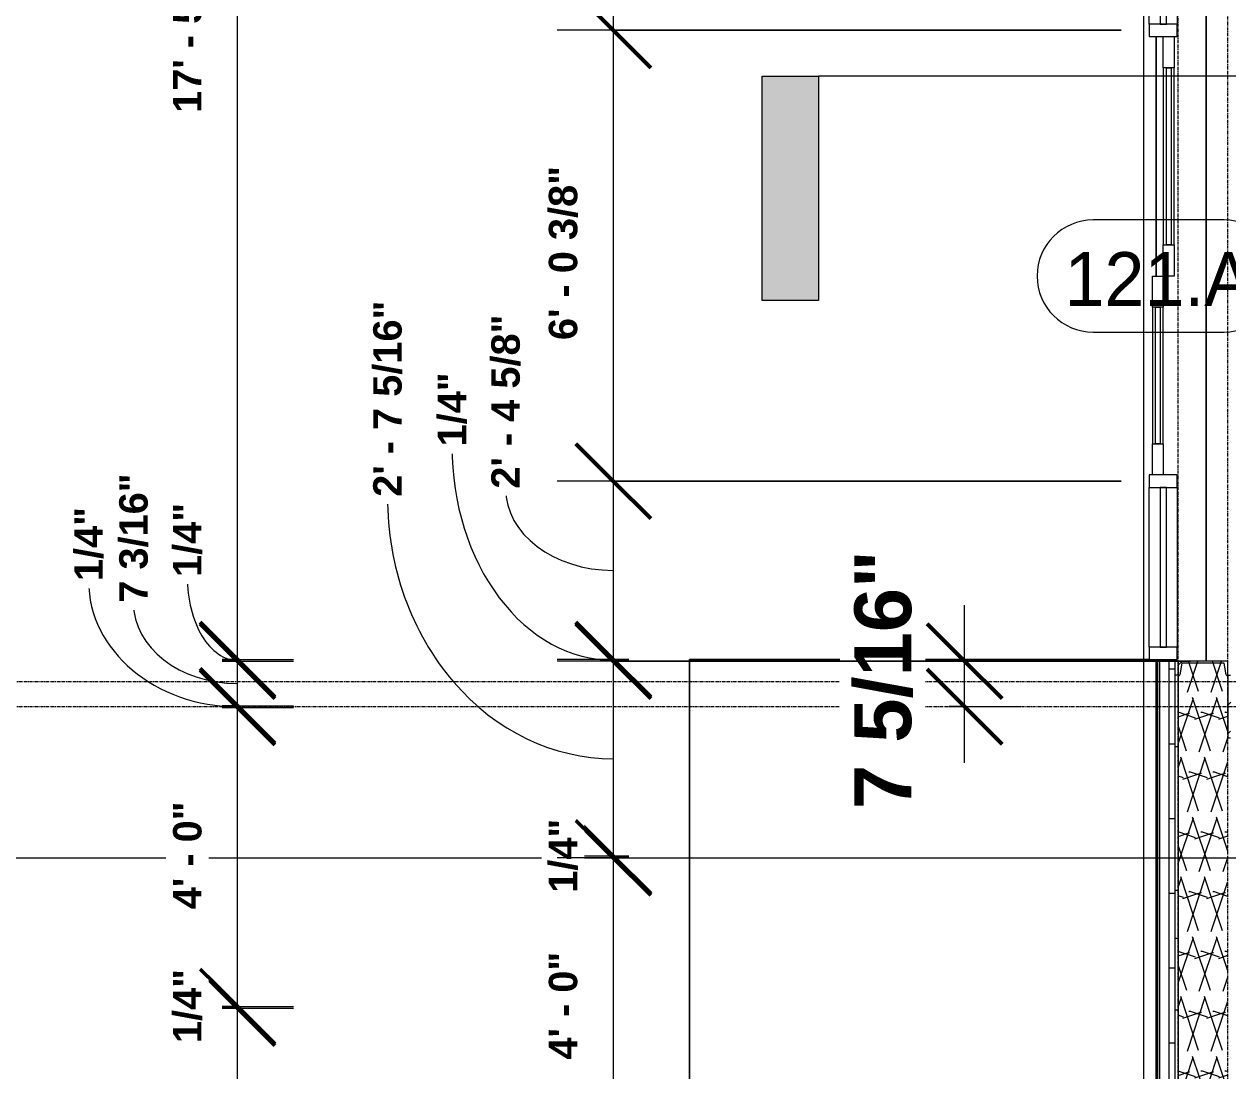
# Model space of a CAD drawing. Header units: inches. Extents: x 21592 to 24810, y -23179 to -20467.
# Drawn here: x 21876.4 to 22069.6, y -22408.5 to -22240.5 of the extents above; entities that cross this region are included whole.
import ezdxf

# ---------------------------------------------------------------- set-up
doc = ezdxf.new("R2010")
doc.units = ezdxf.units.IN
doc.header["$MEASUREMENT"] = 0
doc.linetypes.add('Grid Line 1_2_', pattern=[0.875, 0.5, -0.125, 0.125, -0.125])
for name, color, linetype, lineweight in [('A-ANNO-DIMS', 211, 'Continuous', 9), ('A-ANNO-DIMS-96', 211, 'Continuous', 9), ('A-DOOR', 31, 'Continuous', 20), ('A-DOOR-IDEN', 31, 'Continuous', 9), ('A-FLOR', 192, 'Continuous', 20), ('A-GLAZ-CURT', 52, 'Continuous', 20), ('A-GLAZ-CWMG', 51, 'Continuous', 20), ('A-SITE-SWLK', 140, 'Continuous', 140), ('A-WALL', 113, 'Continuous', 20), ('A-WALL-PATT', 111, 'Continuous', 50), ('C-TOPO', 7, 'Continuous', 20), ('G-ANNO-SYMB', 111, 'Continuous', 9), ('L-SITE-WALL', 31, 'Continuous', 20), ('S-COLS', 52, 'Continuous', 20), ('S-GRID', 1, 'Continuous', 9)]:
    doc.layers.add(name, color=color, linetype=linetype, lineweight=lineweight)
doc.styles.add('Arial_B', font='arialbd.ttf', dxfattribs={"height": 9.132806})
doc.styles.add('Arial_B_1', font='arialbd.ttf', dxfattribs={"height": 4.566403})
doc.styles.add('Century Gothic', font='GOTHIC.TTF', dxfattribs={"height": 8.622671})
doc.dimstyles.new('OD_Dimension_1', dxfattribs={"dimscale": 12, "dimtxt": 9, "dimasz": 1, "dimexe": 0.75, "dimexo": 0.5, "dimgap": 0.5, "dimtad": 1, "dimdec": 4, "dimrnd": 0.0625, "dimzin": 3, "dimdsep": 46, "dimlunit": 4, "dimtxsty": 'Arial_B', "dimblk1": 'OBLIQUE', "dimblk2": 'OBLIQUE', "dimsah": 1, "dimcen": 0.09, "dimdle": 0.75, "dimazin": 0, "dimtfac": 1, "dimtdec": 4, "dimtix": 1, "dimtmove": 0, "dimatfit": 3, "dimfxl": 1, "dimtvp": 1, "dimtfill": 1, "dimfrac": 2, "dimtolj": 1, "dimtzin": 0, "dimlwd": 13, "dimlwe": 13, "dimarcsym": 2})
doc.dimstyles.new('OD_Dimension_2_2', dxfattribs={"dimscale": 12, "dimtxt": 4.5, "dimasz": 1, "dimexe": 0.75, "dimexo": 0.5, "dimgap": 0.375, "dimtad": 1, "dimdec": 4, "dimrnd": 0.0625, "dimzin": 3, "dimdsep": 46, "dimlunit": 4, "dimtxsty": 'Arial_B_1', "dimblk1": 'OBLIQUE', "dimblk2": 'OBLIQUE', "dimsah": 1, "dimcen": 0.09, "dimdle": 0.75, "dimazin": 0, "dimtfac": 1, "dimtdec": 4, "dimtix": 1, "dimtmove": 0, "dimatfit": 3, "dimfxl": 1, "dimtvp": 1, "dimtfill": 1, "dimfrac": 2, "dimtolj": 1, "dimtzin": 0, "dimlwd": 13, "dimlwe": 13, "dimarcsym": 2})
doc.dimstyles.new('OD_Dimension_2_4', dxfattribs={"dimscale": 12, "dimtxt": 4.5, "dimasz": 1, "dimexe": 0.75, "dimexo": 0.5, "dimgap": 0.375, "dimtad": 1, "dimdec": 4, "dimrnd": 0.0625, "dimzin": 3, "dimdsep": 46, "dimlunit": 4, "dimtxsty": 'Arial_B_1', "dimblk1": 'OBLIQUE', "dimblk2": 'OBLIQUE', "dimsah": 1, "dimcen": 0.09, "dimdle": 0.75, "dimazin": 0, "dimtfac": 1, "dimtdec": 4, "dimtix": 1, "dimtmove": 0, "dimatfit": 3, "dimfxl": 1, "dimtvp": 1, "dimtfill": 1, "dimfrac": 2, "dimtolj": 1, "dimtzin": 0, "dimlwd": 13, "dimlwe": 13, "dimarcsym": 2})
doc.dimstyles.new('OD_Dimension_2_5', dxfattribs={"dimscale": 12, "dimtxt": 4.5, "dimasz": 1, "dimexe": 0.75, "dimexo": 0.5, "dimgap": 0.375, "dimtad": 1, "dimdec": 4, "dimrnd": 0.0625, "dimzin": 3, "dimdsep": 46, "dimlunit": 4, "dimtxsty": 'Arial_B_1', "dimblk1": 'OBLIQUE', "dimblk2": 'OBLIQUE', "dimsah": 1, "dimcen": 0.09, "dimdle": 0.75, "dimazin": 0, "dimtfac": 1, "dimtdec": 4, "dimtix": 1, "dimtmove": 1, "dimatfit": 3, "dimfxl": 1, "dimtvp": 1, "dimtfill": 1, "dimfrac": 2, "dimtolj": 1, "dimtzin": 0, "dimlwd": 13, "dimlwe": 13, "dimarcsym": 2})
doc.dimstyles.new('OD_Dimension_2_6', dxfattribs={"dimscale": 12, "dimtxt": 4.5, "dimasz": 1, "dimexe": 0.75, "dimexo": 0.5, "dimgap": 0.375, "dimtad": 1, "dimdec": 4, "dimrnd": 0.0625, "dimzin": 3, "dimdsep": 46, "dimlunit": 4, "dimtxsty": 'Arial_B_1', "dimblk1": 'OBLIQUE', "dimblk2": 'OBLIQUE', "dimsah": 1, "dimcen": 0.09, "dimdle": 0.75, "dimazin": 0, "dimtfac": 1, "dimtdec": 4, "dimtix": 1, "dimtmove": 1, "dimatfit": 3, "dimfxl": 1, "dimtvp": 1, "dimtfill": 1, "dimfrac": 2, "dimtolj": 1, "dimtzin": 0, "dimlwd": 13, "dimlwe": 13, "dimarcsym": 2})
pattern_1 = [(45, (0, 0), (-9.503515, 9.503515), []), (45, (0, 14.4), (-9.503515, 9.503515), [])]

# ---------------------------------------------------------------- blocks, each defined once
blk = doc.blocks.new('Struct_Xcel_Sports Complex_rvt-1-Enlarged First Floor Plan _West_')
at = {"layer": 'A-FLOR', "color": 43, "lineweight": 13}
blk.add_line((22066.14, -22342.74), (22066.14, -22132.8), dxfattribs=at)
at = {"layer": 'L-SITE-WALL', "color": 43, "lineweight": 13}
for p, q in [((22066.14, -22132.8), (22066.14, -22342.74)), ((22058.14, -22280.93), (22058.14, -22242.49)), ((22058.14, -22543.18), (22058.14, -22342.49))]:
    blk.add_line(p, q, dxfattribs=at)
blk = doc.blocks.new('Rectangular Mullion - Exterior 2_ x 4_5_-1142387-Enlarged First Floor Plan _West_')
at = {"layer": 'A-GLAZ-CWMG', "color": 7}
for p, q in [((-2, 1.5), (0, 1.5)), ((-2, -3), (-2, 1.5)), ((0, 1.5), (0, -3)), ((0, -3), (-2, -3))]:
    blk.add_line(p, q, dxfattribs=at)
blk = doc.blocks.new('System Panel - INSULATED LOW-E GLAZING _SEE ELEVATIONS FOR U-FACTOR_ SHGC_ _ LT_-827454-Enlarged First Floor Plan _West_')
at = {"layer": 'A-GLAZ-CURT', "color": 7}
for p, q in [((17.09375, 1.25), (-17.09375, 1.25)), ((-17.09375, 1.25), (-17.09375, 0.25)), ((-17.09375, 0.25), (17.09375, 0.25)), ((17.09375, 0.25), (17.09375, 1.25))]:
    blk.add_line(p, q, dxfattribs=at)
at = {"layer": 'A-GLAZ-CURT', "color": 10, "lineweight": 13}
for p, q in [((-17.09375, 0.25), (-17.09375, 1.25)), ((17.09375, 1.25), (-17.09375, 1.25)), ((-17.09375, 0.25), (17.09375, 0.25)), ((17.09375, 1.25), (17.09375, 0.25))]:
    blk.add_line(p, q, dxfattribs=at)
blk = doc.blocks.new('Rectangular Mullion - Exterior 2_ x 4_5_-1135330-Enlarged First Floor Plan _West_')
at = {"layer": 'A-GLAZ-CWMG', "color": 43, "lineweight": 13}
for p, q in [((22057.02, -22686.8), (22057.02, -22652.62)), ((22061.52, -22686.8), (22061.52, -22652.62))]:
    blk.add_line(p, q, dxfattribs=at)
blk = doc.blocks.new('Sliding Door - one-1832053-Enlarged First Floor Plan _West_')
at = {"layer": 'A-DOOR', "color": 7}
for p, q in [((-35.19, 2.5), (-30.19, 2.5)), ((-30.19, 2.5), (-30.19, 0.75)), ((-30.19, 1.25), (-30.19, 2)), ((-30.19, 2), (-1.75, 2)), ((-1.75, 2.5), (3.25, 2.5)), ((-1.75, 0.75), (-1.75, 2.5)), ((-1.75, 2), (-1.75, 1.25)), ((3.25, 2.5), (3.25, 0.75)), ((-30.19, 0.75), (-35.19, 0.75)), ((-1.75, 1.25), (-30.19, 1.25)), ((3.25, 0.75), (-1.75, 0.75)), ((3.25, -1), (3.25, 0.75)), ((3.25, 0.75), (8.25, 0.75)), ((8.25, 0.75), (8.25, -1)), ((8.25, -0.5), (8.25, 0.25)), ((8.25, 0.25), (30.19, 0.25)), ((30.19, -1), (30.19, 0.75)), ((30.19, 0.75), (35.19, 0.75)), ((30.19, 0.25), (30.19, -0.5)), ((8.25, -1), (3.25, -1)), ((30.19, -0.5), (8.25, -0.5)), ((35.19, -1), (30.19, -1))]:
    blk.add_line(p, q, dxfattribs=at)
at = {"layer": 'A-DOOR', "color": 43, "lineweight": 13}
for p, q in [((-1.75, 2.5), (-30.19, 2.5)), ((-30.19, 0.75), (-1.75, 0.75)), ((30.19, 0.75), (8.25, 0.75)), ((8.25, -1), (30.19, -1))]:
    blk.add_line(p, q, dxfattribs=at)
blk = doc.blocks.new('System Panel - INSULATED LOW-E GLAZING _SEE ELEVATIONS FOR U-FACTOR_ SHGC_ _ LT_-1832056-Enlarged First Floor Plan _West_')
at = {"layer": 'A-GLAZ-CURT', "color": 7}
for p, q in [((12.81, 1.25), (-12.81, 1.25)), ((-12.81, 1.25), (-12.81, 0.25)), ((-12.81, 0.25), (12.81, 0.25)), ((12.81, 0.25), (12.81, 1.25))]:
    blk.add_line(p, q, dxfattribs=at)
at = {"layer": 'A-GLAZ-CURT', "color": 10, "lineweight": 13}
for p, q in [((-12.81, 0.25), (-12.81, 1.25)), ((12.81, 1.25), (-12.81, 1.25)), ((-12.81, 0.25), (12.81, 0.25)), ((12.81, 1.25), (12.81, 0.25))]:
    blk.add_line(p, q, dxfattribs=at)
blk = doc.blocks.new('Rectangular Mullion - Exterior 2_ x 4_5_-1142343-Enlarged First Floor Plan _West_')
at = {"layer": 'A-GLAZ-CWMG', "color": 7}
for p, q in [((-1, 1.5), (1, 1.5)), ((-1, -3), (-1, 1.5)), ((1, 1.5), (1, -3)), ((1, -3), (-1, -3))]:
    blk.add_line(p, q, dxfattribs=at)
blk = doc.blocks.new('Rectangular Mullion - Exterior 2_ x 4_5_-1832051-Enlarged First Floor Plan _West_')
at = {"layer": 'A-GLAZ-CWMG', "color": 43, "lineweight": 13}
for p, q in [((22057.02, -22340.49), (22057.02, -22314.87)), ((22061.52, -22340.49), (22061.52, -22314.87))]:
    blk.add_line(p, q, dxfattribs=at)
blk = doc.blocks.new('Section - 3_32_ x 3_8_-18514-Enlarged First Floor Plan _West_')
at = {"layer": 'G-ANNO-SYMB'}
blk.add_hatch(color=256, dxfattribs=at).paths.add_polyline_path([(0, 0.375), (0, 0), (-0.09375, 0), (-0.09375, 0.375)], flags=0)
for p, q in [((0, 0.375), (-0.09375, 0.375)), ((-0.09375, 0.375), (-0.09375, 0)), ((0, 0), (0, 0.375)), ((-0.09375, 0), (0, 0))]:
    blk.add_line(p, q, dxfattribs=at)
blk = doc.blocks.new('Door Tag - Door Tag-4658-Enlarged First Floor Plan _West_')
at = {"layer": 'A-DOOR-IDEN', "color": 153}
for p, q in [((0.109375, 0.09375), (-0.109375, 0.09375)), ((-0.109375, -0.09375), (0.109375, -0.09375))]:
    blk.add_line(p, q, dxfattribs=at)
for centre, start, end in [((-0.109375, 0), 90, 270), ((0.109375, 0), 270, 90)]:
    blk.add_arc(centre, 0.09375, start, end, dxfattribs=at)
blk = doc.blocks.new('DIMBLOCK59-Enlarged First Floor Plan _West_')
at = {"layer": 'A-ANNO-DIMS-96', "lineweight": 13}
for p, q in [((22027.38, -22359.05), (22027.38, -22333.74)), ((22055.64, -22342.74), (22018.38, -22342.74)), ((22027.38, -22342.74), (22055.64, -22342.74)), ((22024.89, -22350.05), (22036.38, -22350.05)), ((22027.38, -22350.05), (22024.89, -22350.05))]:
    blk.add_line(p, q, dxfattribs=at)
at = {"layer": 'A-ANNO-DIMS-96', "lineweight": 50}
for p, q in [((22027.38, -22342.74), (22021.38, -22336.74)), ((22027.38, -22342.74), (22033.38, -22348.74)), ((22027.38, -22350.05), (22021.38, -22344.05)), ((22027.38, -22350.05), (22033.38, -22356.05))]:
    blk.add_line(p, q, dxfattribs=at)
at = {"layer": 'A-ANNO-DIMS-96', "color": 0, "lineweight": 13, "insert": (22009.67, -22366.47), "char_height": 9.133, "width": 48.1714, "attachment_point": 1, "rotation": 90, "line_spacing_factor": 0.938532, "style": 'Arial_B', "bg_fill": 3, "box_fill_scale": 1.25, "bg_fill_color": 0, "bg_fill_transparency": 0}
blk.add_mtext('7 5/16"', dxfattribs=at)
blk = doc.blocks.new('_Oblique')
at = {"color": 0, "linetype": 'ByBlock', "lineweight": -2}
blk.add_line((-0.5, -0.5), (0.5, 0.5), dxfattribs=at)
blk = doc.blocks.new('DIMBLOCK179-Enlarged First Floor Plan _West_')
at = {"layer": 'A-ANNO-DIMS-96', "lineweight": 50}
for p, q in [((21970.98, -22205.3), (21964.98, -22199.3)), ((21970.98, -22205.3), (21976.98, -22211.3)), ((21970.98, -22241.49), (21964.98, -22235.49)), ((21970.98, -22241.49), (21976.98, -22247.49))]:
    blk.add_line(p, q, dxfattribs=at)
at = {"layer": 'A-ANNO-DIMS-96', "lineweight": 13}
for p, q in [((22052.52, -22205.3), (21961.98, -22205.3)), ((21970.98, -22205.3), (21970.98, -22241.49)), ((21970.98, -22205.3), (22052.52, -22205.3)), ((22052.52, -22241.49), (21961.98, -22241.49)), ((21970.98, -22241.49), (22052.52, -22241.49))]:
    blk.add_line(p, q, dxfattribs=at)
at = {"layer": 'A-ANNO-DIMS-96', "color": 0, "lineweight": 13, "insert": (21960.63, -22238.65), "char_height": 4.5664, "width": 36.6, "attachment_point": 1, "rotation": 90, "line_spacing_factor": 0.938532, "style": 'Arial_B_1', "bg_fill": 3, "box_fill_scale": 1.25, "bg_fill_color": 0, "bg_fill_transparency": 0}
blk.add_mtext('3\' - 0 3/16"', dxfattribs=at)
blk = doc.blocks.new('DIMBLOCK180-Enlarged First Floor Plan _West_')
at = {"layer": 'A-ANNO-DIMS-96', "lineweight": 50}
for p, q in [((21970.98, -22241.49), (21964.98, -22235.49)), ((21970.98, -22241.49), (21976.98, -22247.49)), ((21970.98, -22313.87), (21964.98, -22307.87)), ((21970.98, -22313.87), (21976.98, -22319.87))]:
    blk.add_line(p, q, dxfattribs=at)
at = {"layer": 'A-ANNO-DIMS-96', "lineweight": 13}
for p, q in [((22052.52, -22241.49), (21961.98, -22241.49)), ((21970.98, -22241.49), (21970.98, -22313.87)), ((21970.98, -22241.49), (22052.52, -22241.49)), ((22052.52, -22313.87), (21961.98, -22313.87)), ((21970.98, -22313.87), (22052.52, -22313.87))]:
    blk.add_line(p, q, dxfattribs=at)
at = {"layer": 'A-ANNO-DIMS-96', "color": 0, "lineweight": 13, "insert": (21960.63, -22291.21), "char_height": 4.5664, "width": 32.4857, "attachment_point": 1, "rotation": 90, "line_spacing_factor": 0.938532, "style": 'Arial_B_1', "bg_fill": 3, "box_fill_scale": 1.25, "bg_fill_color": 0, "bg_fill_transparency": 0}
blk.add_mtext('6\' - 0 3/8"', dxfattribs=at)
blk = doc.blocks.new('DIMBLOCK181-Enlarged First Floor Plan _West_')
at = {"layer": 'A-ANNO-DIMS-96', "lineweight": 50}
for p, q in [((21970.98, -22313.87), (21964.98, -22307.87)), ((21970.98, -22313.87), (21976.98, -22319.87)), ((21970.98, -22342.49), (21964.98, -22336.49)), ((21970.98, -22342.49), (21976.98, -22348.49))]:
    blk.add_line(p, q, dxfattribs=at)
at = {"layer": 'A-ANNO-DIMS-96', "lineweight": 13}
for p, q in [((22052.52, -22313.87), (21961.98, -22313.87)), ((21970.98, -22313.87), (21970.98, -22342.49)), ((21970.98, -22313.87), (22052.52, -22313.87)), ((21973.46, -22342.49), (21961.98, -22342.49)), ((21970.98, -22342.49), (21973.46, -22342.49))]:
    blk.add_line(p, q, dxfattribs=at)
blk.add_ellipse((21970.98, -22315.06), major_axis=(-17.3, 0), ratio=0.75809, start_param=0, end_param=1.570796, dxfattribs=at)
at = {"layer": 'A-ANNO-DIMS-96', "color": 0, "lineweight": 13, "insert": (21951.4, -22315.06), "char_height": 4.5664, "width": 32.4857, "attachment_point": 1, "rotation": 90, "line_spacing_factor": 0.938532, "style": 'Arial_B_1', "bg_fill": 3, "box_fill_scale": 1.25, "bg_fill_color": 0, "bg_fill_transparency": 0}
blk.add_mtext('2\' - 4 5/8"', dxfattribs=at)
blk = doc.blocks.new('DIMBLOCK182-Enlarged First Floor Plan _West_')
at = {"layer": 'A-ANNO-DIMS-96', "lineweight": 50}
for p, q in [((21970.98, -22342.49), (21964.98, -22336.49)), ((21970.98, -22342.74), (21964.98, -22336.74)), ((21970.98, -22342.49), (21976.98, -22348.49)), ((21970.98, -22342.74), (21976.98, -22348.74))]:
    blk.add_line(p, q, dxfattribs=at)
at = {"layer": 'A-ANNO-DIMS-96', "lineweight": 13}
for p, q in [((21973.46, -22342.49), (21961.98, -22342.49)), ((22063.64, -22342.74), (21961.98, -22342.74)), ((21970.98, -22342.49), (21970.98, -22342.74)), ((21970.98, -22342.49), (21973.46, -22342.49)), ((21970.98, -22342.74), (22063.64, -22342.74))]:
    blk.add_line(p, q, dxfattribs=at)
blk.add_ellipse((21970.98, -22308.29), major_axis=(0, 34.32), ratio=0.754624, start_param=1.570796, end_param=3.141593, dxfattribs=at)
at = {"layer": 'A-ANNO-DIMS-96', "color": 0, "lineweight": 13, "insert": (21942.8, -22308.29), "char_height": 4.566, "width": 13.8, "attachment_point": 1, "rotation": 90, "line_spacing_factor": 0.938532, "style": 'Arial_B_1', "bg_fill": 3, "box_fill_scale": 1.25, "bg_fill_color": 0, "bg_fill_transparency": 0}
blk.add_mtext('1/4"', dxfattribs=at)
blk = doc.blocks.new('DIMBLOCK183-Enlarged First Floor Plan _West_')
at = {"layer": 'A-ANNO-DIMS-96', "lineweight": 50}
for p, q in [((21970.98, -22342.74), (21964.98, -22336.74)), ((21970.98, -22342.74), (21976.98, -22348.74)), ((21970.98, -22374.05), (21964.98, -22368.05)), ((21970.98, -22374.05), (21976.98, -22380.05))]:
    blk.add_line(p, q, dxfattribs=at)
at = {"layer": 'A-ANNO-DIMS-96', "lineweight": 13}
for p, q in [((22063.64, -22342.74), (21961.98, -22342.74)), ((21970.98, -22342.74), (21970.98, -22374.05)), ((21970.98, -22342.74), (22063.64, -22342.74)), ((21973.46, -22374.05), (21961.98, -22374.05)), ((21970.98, -22374.05), (21973.46, -22374.05))]:
    blk.add_line(p, q, dxfattribs=at)
blk.add_ellipse((21970.98, -22316.37), major_axis=(0, 42.03), ratio=0.86271, start_param=1.570796, end_param=3.141593, dxfattribs=at)
at = {"layer": 'A-ANNO-DIMS-96', "color": 0, "lineweight": 13, "insert": (21932.44, -22316.37), "char_height": 4.5664, "width": 36.6, "attachment_point": 1, "rotation": 90, "line_spacing_factor": 0.938532, "style": 'Arial_B_1', "bg_fill": 3, "box_fill_scale": 1.25, "bg_fill_color": 0, "bg_fill_transparency": 0}
blk.add_mtext('2\' - 7 5/16"', dxfattribs=at)
blk = doc.blocks.new('DIMBLOCK184-Enlarged First Floor Plan _West_')
at = {"layer": 'A-ANNO-DIMS-96', "lineweight": 50}
for p, q in [((21970.98, -22374.05), (21964.98, -22368.05)), ((21970.98, -22374.3), (21964.98, -22368.3)), ((21970.98, -22374.05), (21976.98, -22380.05)), ((21970.98, -22374.3), (21976.98, -22380.3))]:
    blk.add_line(p, q, dxfattribs=at)
at = {"layer": 'A-ANNO-DIMS-96', "lineweight": 13}
for p, q in [((21973.46, -22374.05), (21961.98, -22374.05)), ((21973.46, -22374.3), (21961.98, -22374.3)), ((21970.98, -22374.05), (21970.98, -22374.3)), ((21970.98, -22374.05), (21973.46, -22374.05)), ((21970.98, -22374.3), (21973.46, -22374.3))]:
    blk.add_line(p, q, dxfattribs=at)
at = {"layer": 'A-ANNO-DIMS-96', "color": 0, "lineweight": 13, "insert": (21960.63, -22379.93), "char_height": 4.566, "width": 13.8, "attachment_point": 1, "rotation": 90, "line_spacing_factor": 0.938532, "style": 'Arial_B_1', "bg_fill": 3, "box_fill_scale": 1.25, "bg_fill_color": 0, "bg_fill_transparency": 0}
blk.add_mtext('1/4"', dxfattribs=at)
blk = doc.blocks.new('DIMBLOCK185-Enlarged First Floor Plan _West_')
at = {"layer": 'A-ANNO-DIMS-96', "lineweight": 50}
for p, q in [((21970.98, -22374.3), (21964.98, -22368.3)), ((21970.98, -22374.3), (21976.98, -22380.3)), ((21970.98, -22422.3), (21964.98, -22416.3)), ((21970.98, -22422.3), (21976.98, -22428.3))]:
    blk.add_line(p, q, dxfattribs=at)
at = {"layer": 'A-ANNO-DIMS-96', "lineweight": 13}
for p, q in [((21973.46, -22374.3), (21961.98, -22374.3)), ((21970.98, -22374.3), (21970.98, -22422.3)), ((21970.98, -22374.3), (21973.46, -22374.3)), ((21973.46, -22422.3), (21961.98, -22422.3)), ((21970.98, -22422.3), (21973.46, -22422.3))]:
    blk.add_line(p, q, dxfattribs=at)
at = {"layer": 'A-ANNO-DIMS-96', "color": 0, "lineweight": 13, "insert": (21960.63, -22406.7), "char_height": 4.566, "width": 20.1429, "attachment_point": 1, "rotation": 90, "line_spacing_factor": 0.938532, "style": 'Arial_B_1', "bg_fill": 3, "box_fill_scale": 1.25, "bg_fill_color": 0, "bg_fill_transparency": 0}
blk.add_mtext('4\' - 0"', dxfattribs=at)
blk = doc.blocks.new('DIMBLOCK265-Enlarged First Floor Plan _West_')
at = {"layer": 'A-ANNO-DIMS-96', "lineweight": 50}
for p, q in [((21910.66, -22398.43), (21904.66, -22392.43)), ((21910.66, -22398.43), (21916.66, -22404.43)), ((21910.66, -22446.43), (21904.66, -22440.43)), ((21910.66, -22446.43), (21916.66, -22452.43))]:
    blk.add_line(p, q, dxfattribs=at)
at = {"layer": 'A-ANNO-DIMS-96', "lineweight": 13}
for p, q in [((21908.17, -22398.43), (21919.66, -22398.43)), ((21910.66, -22398.43), (21908.17, -22398.43)), ((21910.66, -22446.43), (21910.66, -22398.43)), ((21908.17, -22446.43), (21919.66, -22446.43)), ((21910.66, -22446.43), (21908.17, -22446.43))]:
    blk.add_line(p, q, dxfattribs=at)
at = {"layer": 'A-ANNO-DIMS-96', "color": 0, "lineweight": 13, "insert": (21900.31, -22430.82), "char_height": 4.566, "width": 20.1429, "attachment_point": 1, "rotation": 90, "line_spacing_factor": 0.938532, "style": 'Arial_B_1', "bg_fill": 3, "box_fill_scale": 1.25, "bg_fill_color": 0, "bg_fill_transparency": 0}
blk.add_mtext('4\' - 0"', dxfattribs=at)
blk = doc.blocks.new('DIMBLOCK266-Enlarged First Floor Plan _West_')
at = {"layer": 'A-ANNO-DIMS-96', "lineweight": 50}
for p, q in [((21910.66, -22398.18), (21904.66, -22392.18)), ((21910.66, -22398.43), (21904.66, -22392.43)), ((21910.66, -22398.18), (21916.66, -22404.18)), ((21910.66, -22398.43), (21916.66, -22404.43))]:
    blk.add_line(p, q, dxfattribs=at)
at = {"layer": 'A-ANNO-DIMS-96', "lineweight": 13}
for p, q in [((21908.17, -22398.18), (21919.66, -22398.18)), ((21910.66, -22398.18), (21908.17, -22398.18)), ((21908.17, -22398.43), (21919.66, -22398.43)), ((21910.66, -22398.43), (21908.17, -22398.43)), ((21910.66, -22398.43), (21910.66, -22398.18))]:
    blk.add_line(p, q, dxfattribs=at)
at = {"layer": 'A-ANNO-DIMS-96', "color": 0, "lineweight": 13, "insert": (21900.31, -22404.05), "char_height": 4.566, "width": 13.8, "attachment_point": 1, "rotation": 90, "line_spacing_factor": 0.938532, "style": 'Arial_B_1', "bg_fill": 3, "box_fill_scale": 1.25, "bg_fill_color": 0, "bg_fill_transparency": 0}
blk.add_mtext('1/4"', dxfattribs=at)
blk = doc.blocks.new('DIMBLOCK267-Enlarged First Floor Plan _West_')
at = {"layer": 'A-ANNO-DIMS-96', "lineweight": 50}
for p, q in [((21910.66, -22350.18), (21904.66, -22344.18)), ((21910.66, -22350.18), (21916.66, -22356.18)), ((21910.66, -22398.18), (21904.66, -22392.18)), ((21910.66, -22398.18), (21916.66, -22404.18))]:
    blk.add_line(p, q, dxfattribs=at)
at = {"layer": 'A-ANNO-DIMS-96', "lineweight": 13}
for p, q in [((21908.17, -22350.18), (21919.66, -22350.18)), ((21910.66, -22350.18), (21908.17, -22350.18)), ((21910.66, -22398.18), (21910.66, -22350.18)), ((21908.17, -22398.18), (21919.66, -22398.18)), ((21910.66, -22398.18), (21908.17, -22398.18))]:
    blk.add_line(p, q, dxfattribs=at)
at = {"layer": 'A-ANNO-DIMS-96', "color": 0, "lineweight": 13, "insert": (21900.31, -22382.57), "char_height": 4.566, "width": 20.1429, "attachment_point": 1, "rotation": 90, "line_spacing_factor": 0.938532, "style": 'Arial_B_1', "bg_fill": 3, "box_fill_scale": 1.25, "bg_fill_color": 0, "bg_fill_transparency": 0}
blk.add_mtext('4\' - 0"', dxfattribs=at)
blk = doc.blocks.new('DIMBLOCK268-Enlarged First Floor Plan _West_')
at = {"layer": 'A-ANNO-DIMS-96', "lineweight": 50}
for p, q in [((21910.66, -22349.93), (21904.66, -22343.93)), ((21910.66, -22350.18), (21904.66, -22344.18)), ((21910.66, -22349.93), (21916.66, -22355.93)), ((21910.66, -22350.18), (21916.66, -22356.18))]:
    blk.add_line(p, q, dxfattribs=at)
at = {"layer": 'A-ANNO-DIMS-96', "lineweight": 13}
for p, q in [((21908.17, -22349.93), (21919.66, -22349.93)), ((21910.66, -22349.93), (21908.17, -22349.93)), ((21908.17, -22350.18), (21919.66, -22350.18)), ((21910.66, -22350.18), (21908.17, -22350.18)), ((21910.66, -22350.18), (21910.66, -22349.93))]:
    blk.add_line(p, q, dxfattribs=at)
blk.add_ellipse((21910.66, -22329.9), major_axis=(23.91, 0), ratio=0.842779, start_param=3.141593, end_param=4.712389, dxfattribs=at)
at = {"layer": 'A-ANNO-DIMS-96', "color": 0, "lineweight": 13, "insert": (21884.47, -22329.9), "char_height": 4.566, "width": 13.8, "attachment_point": 1, "rotation": 90, "line_spacing_factor": 0.938532, "style": 'Arial_B_1', "bg_fill": 3, "box_fill_scale": 1.25, "bg_fill_color": 0, "bg_fill_transparency": 0}
blk.add_mtext('1/4"', dxfattribs=at)
blk = doc.blocks.new('DIMBLOCK269-Enlarged First Floor Plan _West_')
at = {"layer": 'A-ANNO-DIMS-96', "lineweight": 50}
for p, q in [((21910.66, -22342.74), (21904.66, -22336.74)), ((21910.66, -22342.74), (21916.66, -22348.74)), ((21910.66, -22349.93), (21904.66, -22343.93)), ((21910.66, -22349.93), (21916.66, -22355.93))]:
    blk.add_line(p, q, dxfattribs=at)
at = {"layer": 'A-ANNO-DIMS-96', "lineweight": 13}
for p, q in [((21908.17, -22342.74), (21919.66, -22342.74)), ((21910.66, -22342.74), (21908.17, -22342.74)), ((21910.66, -22349.93), (21910.66, -22342.74)), ((21908.17, -22349.93), (21919.66, -22349.93)), ((21910.66, -22349.93), (21908.17, -22349.93))]:
    blk.add_line(p, q, dxfattribs=at)
blk.add_ellipse((21910.66, -22333.37), major_axis=(16.71, 0), ratio=0.775781, start_param=3.141593, end_param=4.712389, dxfattribs=at)
at = {"layer": 'A-ANNO-DIMS-96', "color": 0, "lineweight": 13, "insert": (21891.67, -22333.37), "char_height": 4.566, "width": 24.0857, "attachment_point": 1, "rotation": 90, "line_spacing_factor": 0.938532, "style": 'Arial_B_1', "bg_fill": 3, "box_fill_scale": 1.25, "bg_fill_color": 0, "bg_fill_transparency": 0}
blk.add_mtext('7 3/16"', dxfattribs=at)
blk = doc.blocks.new('DIMBLOCK270-Enlarged First Floor Plan _West_')
at = {"layer": 'A-ANNO-DIMS-96', "lineweight": 50}
for p, q in [((21910.66, -22342.49), (21904.66, -22336.49)), ((21910.66, -22342.74), (21904.66, -22336.74)), ((21910.66, -22342.49), (21916.66, -22348.49)), ((21910.66, -22342.74), (21916.66, -22348.74))]:
    blk.add_line(p, q, dxfattribs=at)
at = {"layer": 'A-ANNO-DIMS-96', "lineweight": 13}
for p, q in [((21908.17, -22342.49), (21919.66, -22342.49)), ((21910.66, -22342.49), (21908.17, -22342.49)), ((21908.17, -22342.74), (21919.66, -22342.74)), ((21910.66, -22342.74), (21908.17, -22342.74)), ((21910.66, -22342.74), (21910.66, -22342.49))]:
    blk.add_line(p, q, dxfattribs=at)
blk.add_ellipse((21910.66, -22329.23), major_axis=(0, 13.38), ratio=0.603194, start_param=1.570796, end_param=3.141593, dxfattribs=at)
at = {"layer": 'A-ANNO-DIMS-96', "color": 0, "lineweight": 13, "insert": (21900.31, -22329.23), "char_height": 4.566, "width": 13.8, "attachment_point": 1, "rotation": 90, "line_spacing_factor": 0.938532, "style": 'Arial_B_1', "bg_fill": 3, "box_fill_scale": 1.25, "bg_fill_color": 0, "bg_fill_transparency": 0}
blk.add_mtext('1/4"', dxfattribs=at)
blk = doc.blocks.new('DIMBLOCK271-Enlarged First Floor Plan _West_')
at = {"layer": 'A-ANNO-DIMS-96', "lineweight": 50}
for p, q in [((21910.66, -22133.05), (21904.66, -22127.05)), ((21910.66, -22133.05), (21916.66, -22139.05)), ((21910.66, -22342.49), (21904.66, -22336.49)), ((21910.66, -22342.49), (21916.66, -22348.49))]:
    blk.add_line(p, q, dxfattribs=at)
at = {"layer": 'A-ANNO-DIMS-96', "lineweight": 13}
for p, q in [((21908.17, -22133.05), (21919.66, -22133.05)), ((21910.66, -22133.05), (21908.17, -22133.05)), ((21910.66, -22342.49), (21910.66, -22133.05)), ((21908.17, -22342.49), (21919.66, -22342.49)), ((21910.66, -22342.49), (21908.17, -22342.49))]:
    blk.add_line(p, q, dxfattribs=at)
at = {"layer": 'A-ANNO-DIMS-96', "color": 0, "lineweight": 13, "insert": (21900.31, -22254.74), "char_height": 4.5664, "width": 40.7143, "attachment_point": 1, "rotation": 90, "line_spacing_factor": 0.938532, "style": 'Arial_B_1', "bg_fill": 3, "box_fill_scale": 1.25, "bg_fill_color": 0, "bg_fill_transparency": 0}
blk.add_mtext('17\' - 5 7/16"', dxfattribs=at)

msp = doc.modelspace()

# ---------------------------------------------------------------- hatches: boundary and pattern name
at = {"layer": 'A-WALL-PATT', "lineweight": 9}
h = msp.add_hatch(dxfattribs=at)
h.set_pattern_fill('FP_10', color=8, style=0, pattern_type=2)
h.set_pattern_definition([(0, (0, 0), (0, 12), []), (90, (0, 0), (-12, 7e-16), [])])
h.paths.add_polyline_path([(22060.14023, -22542.92781), (22061.14023, -22542.92781), (22061.14023, -22342.74031), (22060.14023, -22342.74031), (22060.14023, -22491.69363)], flags=0)
h = msp.add_hatch(dxfattribs=at)
h.set_pattern_fill('FP_9', color=8, style=0, pattern_type=2)
h.set_pattern_definition([(0, (0, 0), (15.36, 3.84), [1.267, -10.253, 1.267, -10.253, -61.44]), (0, (0, 0), (15.36, 3.84), [-23.04, 1.267, -21.773, 1.267, -10.253, -26.88]), (0, (0, 0), (15.36, 3.84), [-57.6, 1.267, -6.413, 1.267, -17.933]), (120, (5.76, 1.92), (-11.00553755, 11.3821502), [1.267, -10.253, 1.267, -10.253, -61.44]), (120, (5.76, 1.92), (-11.00553755, 11.3821502), [-23.04, 1.267, -21.773, 1.267, -10.253, -26.88]), (120, (5.76, 1.92), (-11.00553755, 11.3821502), [-57.6, 1.267, -6.413, 1.267, -17.933]), (240, (7.68, 9.6), (-4.35446245, -15.2221502), [1.267, -10.253, 1.267, -10.253, -61.44]), (240, (7.68, 9.6), (-4.35446245, -15.2221502), [-23.04, 1.267, -21.773, 1.267, -10.253, -26.88]), (240, (7.68, 9.6), (-4.35446245, -15.2221502), [-57.6, 1.267, -6.413, 1.267, -17.933])])
h.paths.add_polyline_path([(22061.14023, -22542.92781), (22061.64023, -22542.92781), (22061.64023, -22342.74031), (22061.14023, -22342.74031), (22061.14023, -22491.69363)], flags=0)
h = msp.add_hatch(dxfattribs=at)
h.set_pattern_fill('FP_7', color=8, style=0, pattern_type=2)
h.set_pattern_definition([(161.57, (0.48, 0.48), (-3.839953776, -1.544e-05), [0, -27.322, 3.034, 0]), (18.43, (-0.48, 0.48), (-3.839953776, 1.544e-05), [0, -27.322, 3.034, 0]), (108.43, (0.48, 0.48), (1.919622, -9.60052459), [9.106, -21.25]), (71.57, (-0.48, 0.48), (1.919622, 9.60052459), [9.106, -21.25])])
h.paths.add_polyline_path([(22069.64023, -22542.92781), (22069.64023, -22342.74031), (22061.64023, -22342.74031), (22061.64023, -22542.92781)], flags=0)
at = {"layer": 'S-COLS', "lineweight": 9}
h = msp.add_hatch(dxfattribs=at)
h.set_pattern_fill('FP_6', color=8, style=0, pattern_type=2)
h.set_pattern_definition(pattern_1)
h.paths.add_polyline_path([(22061.64023, -22345.08031), (22061.916, -22344.96608), (22062.03023, -22344.69031), (22062.29108, -22343.04331), (22068.98937, -22343.04331), (22069.25023, -22344.69031), (22069.36445, -22344.96608), (22069.64023, -22345.08031), (22069.64023, -22342.74031), (22061.64023, -22342.74031)], flags=0)
h = msp.add_hatch(dxfattribs=at)
h.set_pattern_fill('FP_6', color=8, style=0, pattern_type=2)
h.set_pattern_definition(pattern_1)
h.paths.add_polyline_path([(22083.64023, -22355.05281), (22083.64023, -22345.05281), (22083.20663, -22345.05281), (22083.20663, -22349.21687), (22083.00412, -22349.70577), (22082.51523, -22349.90828), (22070.76523, -22349.90828), (22070.27633, -22349.70577), (22070.07382, -22349.21687), (22070.07382, -22345.05281), (22069.64023, -22345.05281), (22069.64023, -22355.05281), (22070.07382, -22355.05281), (22070.07382, -22350.88875), (22070.27633, -22350.39985), (22070.76523, -22350.19734), (22082.51523, -22350.19734), (22083.00412, -22350.39985), (22083.20663, -22350.88875), (22083.20663, -22355.05281)], flags=0)

# ---------------------------------------------------------------- linework, layer by layer
at = {"layer": 'A-SITE-SWLK', "color": 43, "lineweight": 13}
for q in [(22057.01523, -22342.49031), (21983.23523, -22542.92781)]:
    msp.add_line((21983.23523, -22342.49031), q, dxfattribs=at)
at = {"layer": 'A-WALL', "color": 7}
for p, q in [((22069.64023, -22342.74031), (22058.32773, -22342.74031)), ((22058.32773, -22342.74031), (22058.32773, -22542.92781)), ((22058.64023, -22342.74031), (22058.64023, -22542.92781)), ((22060.14023, -22342.74031), (22060.14023, -22542.92781)), ((22061.14023, -22342.74031), (22061.14023, -22542.92781)), ((22061.64023, -22342.74031), (22061.64023, -22542.92781))]:
    msp.add_line(p, q, dxfattribs=at)
at = {"layer": 'C-TOPO', "color": 43, "lineweight": 13}
for p, q in [((22058.14014, -22242.49031), (22058.14014, -22280.92675)), ((22058.14014, -22280.92675), (22058.14014, -22242.49031)), ((22057.01523, -22342.48975), (21983.23535, -22342.48975)), ((21983.23535, -22342.48975), (21983.23535, -22542.92725)), ((21983.23535, -22542.92725), (21983.23535, -22342.48975)), ((21983.23535, -22342.48975), (22057.01523, -22342.48975))]:
    msp.add_line(p, q, dxfattribs=at)
at = {"layer": 'G-ANNO-SYMB'}
for p, q in [((24577.98286, -22248.83309), (22003.89418, -22248.83309)), ((24581.52474, -22374.35697), (21776.42336, -22374.35697))]:
    msp.add_line(p, q, dxfattribs=at)
at = {"layer": 'L-SITE-WALL', "color": 43, "lineweight": 13}
for p, q in [((22056.14023, -22800.80281), (22056.14023, -20889.55281)), ((22058.14023, -22242.49031), (22058.14023, -22280.92675)), ((22058.14023, -22342.49031), (22058.14023, -22543.17781))]:
    msp.add_line(p, q, dxfattribs=at)
at = {"layer": 'S-COLS', "color": 7}
for p, q in [((22069.64023, -22342.74031), (22061.64023, -22342.74031)), ((22061.64023, -22342.74031), (22061.64023, -22345.08031)), ((22069.64023, -22345.08031), (22069.64023, -22342.74031)), ((22062.03023, -22344.69031), (22062.29108, -22343.04331)), ((22062.29108, -22343.04331), (22068.98937, -22343.04331)), ((22068.98937, -22343.04331), (22069.25023, -22344.69031)), ((22070.07382, -22345.05281), (22069.64023, -22345.05281)), ((22069.64023, -22345.05281), (22069.64023, -22355.05281)), ((22069.64023, -22355.05281), (22070.07382, -22355.05281))]:
    msp.add_line(p, q, dxfattribs=at)
for centre, start, end in [((22061.64023, -22344.69031), 270, 0), ((22069.64023, -22344.69031), 180, 270)]:
    msp.add_arc(centre, 0.39, start, end, dxfattribs=at)
at = {"layer": 'S-GRID', "linetype": 'Grid Line 1_2_'}
for p, q in [((22069.64023, -23049.14903), (22069.64023, -20633.37408)), ((22061.64023, -22969.76788), (22061.64023, -20681.37408)), ((22765.01217, -22346.05281), (21705.56096, -22346.05281)), ((22765.01217, -22350.05281), (21657.56096, -22350.05281))]:
    msp.add_line(p, q, dxfattribs=at)

# ---------------------------------------------------------------- block references
at = {"layer": 'A-DOOR', "color": 43, "lineweight": 13, "rotation": 270.0000000000001}
msp.add_blockref('Sliding Door - one-1832053-Enlarged First Floor Plan _West_', (22058.51523, -22277.67781), dxfattribs=at)
at = {"layer": 'A-DOOR-IDEN', "color": 153, "xscale": 95.99999999999994, "yscale": 95.99999999999994, "zscale": 95.99999999999994}
msp.add_blockref('Door Tag - Door Tag-4658-Enlarged First Floor Plan _West_', (22058.51523, -22280.92675), dxfattribs=at)
at = {"layer": 'A-GLAZ-CURT', "color": 10, "lineweight": 13, "rotation": 270.0000000000001}
for name, p in [('System Panel - INSULATED LOW-E GLAZING _SEE ELEVATIONS FOR U-FACTOR_ SHGC_ _ LT_-827454-Enlarged First Floor Plan _West_', (22058.51523, -22223.39656)), ('System Panel - INSULATED LOW-E GLAZING _SEE ELEVATIONS FOR U-FACTOR_ SHGC_ _ LT_-1832056-Enlarged First Floor Plan _West_', (22058.51523, -22327.67781))]:
    msp.add_blockref(name, p, dxfattribs=at)
at = {"layer": 'A-GLAZ-CWMG', "color": 43, "lineweight": 13}
for name, p in [('Rectangular Mullion - Exterior 2_ x 4_5_-1135330-Enlarged First Floor Plan _West_', (0, 446.3125)), ('Rectangular Mullion - Exterior 2_ x 4_5_-1832051-Enlarged First Floor Plan _West_', (0, 0))]:
    msp.add_blockref(name, p, dxfattribs=at)
at = {"layer": 'A-GLAZ-CWMG', "color": 43, "lineweight": 13, "extrusion": (0, 0, -1), "rotation": 269.9999999999999}
for name, p in [('Rectangular Mullion - Exterior 2_ x 4_5_-1142343-Enlarged First Floor Plan _West_', (-22058.51523, -22241.49031)), ('Rectangular Mullion - Exterior 2_ x 4_5_-1142343-Enlarged First Floor Plan _West_', (-22058.51523, -22313.86531)), ('Rectangular Mullion - Exterior 2_ x 4_5_-1142387-Enlarged First Floor Plan _West_', (-22058.51523, -22342.49031))]:
    msp.add_blockref(name, p, dxfattribs=at)
at = {"layer": 'G-ANNO-SYMB', "extrusion": (0, 0, -1), "xscale": 95.99999999999994, "yscale": 95.99999999999994, "zscale": 95.99999999999994, "rotation": 180}
msp.add_blockref('Section - 3_32_ x 3_8_-18514-Enlarged First Floor Plan _West_', (-22003.89418, -22248.83309), dxfattribs=at)

# ---------------------------------------------------------------- texts
at = {"layer": 'A-DOOR-IDEN', "insert": (22058.4739, -22277.09544), "char_height": 8.622671, "width": 38.124, "attachment_point": 2, "line_spacing_factor": 0.984117, "style": 'Century Gothic'}
msp.add_mtext('121.A', dxfattribs=at)

# ---------------------------------------------------------------- dimensions: what is measured, and where the dimension line sits
at = {"layer": 'A-ANNO-DIMS', "lineweight": 13}
dim = msp.add_linear_dim(base=(21910.65815, -22398.42781), p1=(21902.17287, -22446.42781), p2=(21902.17287, -22398.42781), angle=90, dimstyle='OD_Dimension_2_4', override={"dimpost": '<>', "dimfxl": 48}, dxfattribs=at)
dim.commit()
dim.dimension.update_dxf_attribs({"geometry": 'DIMBLOCK265-Enlarged First Floor Plan _West_', "text_midpoint": (21903.82667, -22422.42781)})

# ---------------------------------------------------------------- next in the draw order: dimensions: what is measured, and where the dimension line sits
for base, p1, p2, dimstyle, override, picture, middle in [((21970.97768, -22241.49031), (22058.51523, -22205.30281), (22058.51523, -22241.49031), 'OD_Dimension_2_2', {"dimpost": '<>', "dimfxl": 36.1875}, 'DIMBLOCK179-Enlarged First Floor Plan _West_', (21964.1166, -22223.39656)), ((22027.37639, -22342.74031), (22018.89111, -22350.05281), (22061.64023, -22342.74031), 'OD_Dimension_1', {"dimpost": '<>', "dimfxl": 43.370035}, 'DIMBLOCK59-Enlarged First Floor Plan _West_', (22016.65424, -22346.39656)), ((21910.65815, -22398.17781), (21902.17287, -22398.42781), (21902.17287, -22398.17781), 'OD_Dimension_2_4', {"dimpost": '<>', "dimfxl": 0.25}, 'DIMBLOCK266-Enlarged First Floor Plan _West_', (21903.79708, -22398.30281))]:
    dim = msp.add_linear_dim(base=base, p1=p1, p2=p2, angle=90, dimstyle=dimstyle, override=override, dxfattribs=at)
    dim.commit()
    dim.dimension.update_dxf_attribs({"geometry": picture, "text_midpoint": middle})

# ---------------------------------------------------------------- next in the draw order: dimensions: what is measured, and where the dimension line sits
for base, p1, p2, dimstyle, override, picture, middle in [((21970.97768, -22313.86531), (22058.51523, -22241.49031), (22058.51523, -22313.86531), 'OD_Dimension_2_2', {"dimpost": '<>', "dimfxl": 72.375}, 'DIMBLOCK180-Enlarged First Floor Plan _West_', (21964.11505, -22277.67781)), ((21910.65815, -22350.17781), (21902.17287, -22398.17781), (21902.17287, -22350.17781), 'OD_Dimension_2_4', {"dimpost": '<>', "dimfxl": 48}, 'DIMBLOCK267-Enlarged First Floor Plan _West_', (21903.82667, -22374.17781))]:
    dim = msp.add_linear_dim(base=base, p1=p1, p2=p2, angle=90, dimstyle=dimstyle, override=override, dxfattribs=at)
    dim.commit()
    dim.dimension.update_dxf_attribs({"geometry": picture, "text_midpoint": middle})

# ---------------------------------------------------------------- next in the draw order: dimensions: what is measured, and where the dimension line sits
for base, p1, p2, dimstyle, override, picture, middle in [((21970.97768, -22342.49031), (22058.51523, -22313.86531), (21979.46296, -22342.49031), 'OD_Dimension_2_6', {"dimpost": '<>', "dimfxl": 84.075274}, 'DIMBLOCK181-Enlarged First Floor Plan _West_', (21954.44062, -22298.81951)), ((21910.65815, -22349.92781), (21902.17287, -22350.17781), (21902.17287, -22349.92781), 'OD_Dimension_2_5', {"dimpost": '<>', "dimfxl": 0.25}, 'DIMBLOCK268-Enlarged First Floor Plan _West_', (21887.50958, -22323.00015))]:
    dim = msp.add_linear_dim(base=base, p1=p1, p2=p2, angle=90, dimstyle=dimstyle, override=override, dxfattribs=at)
    dim.commit()
    dim.dimension.update_dxf_attribs({"geometry": picture, "text_midpoint": middle, "dimtype": 160, "text_rotation": 90})

# ---------------------------------------------------------------- next in the draw order: dimensions: what is measured, and where the dimension line sits
for base, p1, p2, override, picture, middle in [((21970.97768, -22342.74031), (21979.46296, -22342.49031), (22069.64023, -22342.74031), {"dimpost": '<>', "dimfxl": 90.177615}, 'DIMBLOCK182-Enlarged First Floor Plan _West_', (21945.83993, -22301.39184)), ((21910.65815, -22342.74031), (21902.17287, -22349.92781), (21902.17287, -22342.74031), {"dimpost": '<>', "dimfxl": 7.1875}, 'DIMBLOCK269-Enlarged First Floor Plan _West_', (21894.71493, -22321.33039))]:
    dim = msp.add_linear_dim(base=base, p1=p1, p2=p2, angle=90, dimstyle='OD_Dimension_2_5', override=override, dxfattribs=at)
    dim.commit()
    dim.dimension.update_dxf_attribs({"geometry": picture, "text_midpoint": middle, "dimtype": 160, "text_rotation": 90})

# ---------------------------------------------------------------- next in the draw order: dimensions: what is measured, and where the dimension line sits
for base, p1, p2, override, picture, middle in [((21970.97768, -22374.05281), (22069.64023, -22342.74031), (21979.46296, -22374.05281), {"dimpost": '<>', "dimfxl": 95.458956}, 'DIMBLOCK183-Enlarged First Floor Plan _West_', (21935.48503, -22298.07058)), ((21910.65815, -22342.49031), (21902.17287, -22342.74031), (21902.17287, -22342.49031), {"dimpost": '<>', "dimfxl": 0.25}, 'DIMBLOCK270-Enlarged First Floor Plan _West_', (21903.3503, -22322.33416))]:
    dim = msp.add_linear_dim(base=base, p1=p1, p2=p2, angle=90, dimstyle='OD_Dimension_2_5', override=override, dxfattribs=at)
    dim.commit()
    dim.dimension.update_dxf_attribs({"geometry": picture, "text_midpoint": middle, "dimtype": 160, "text_rotation": 90})

# ---------------------------------------------------------------- next in the draw order: block references
at = {"lineweight": 5}
msp.add_blockref('Struct_Xcel_Sports Complex_rvt-1-Enlarged First Floor Plan _West_', (0, 0), dxfattribs=at)

# ---------------------------------------------------------------- next in the draw order: dimensions: what is measured, and where the dimension line sits
at = {"layer": 'A-ANNO-DIMS', "lineweight": 13}
for base, p1, p2, override, picture, middle in [((21910.65815, -22133.05281), (21902.17287, -22342.49031), (21902.17287, -22133.05281), {"dimpost": '<>', "dimfxl": 209.4375}, 'DIMBLOCK271-Enlarged First Floor Plan _West_', (21903.79708, -22237.77156)), ((21970.97768, -22374.30281), (21979.46296, -22374.05281), (21979.46296, -22374.30281), {"dimpost": '<>', "dimfxl": 0.25}, 'DIMBLOCK184-Enlarged First Floor Plan _West_', (21964.1166, -22374.17781))]:
    dim = msp.add_linear_dim(base=base, p1=p1, p2=p2, angle=90, dimstyle='OD_Dimension_2_4', override=override, dxfattribs=at)
    dim.commit()
    dim.dimension.update_dxf_attribs({"geometry": picture, "text_midpoint": middle})

# ---------------------------------------------------------------- next in the draw order: dimensions: what is measured, and where the dimension line sits
dim = msp.add_linear_dim(base=(21970.97768, -22422.30281), p1=(21979.46296, -22374.30281), p2=(21979.46296, -22422.30281), angle=90, dimstyle='OD_Dimension_2_4', override={"dimpost": '<>', "dimfxl": 48}, dxfattribs=at)
dim.commit()
dim.dimension.update_dxf_attribs({"geometry": 'DIMBLOCK185-Enlarged First Floor Plan _West_', "text_midpoint": (21964.14619, -22398.30281)})

doc.saveas('drawing.dxf')
